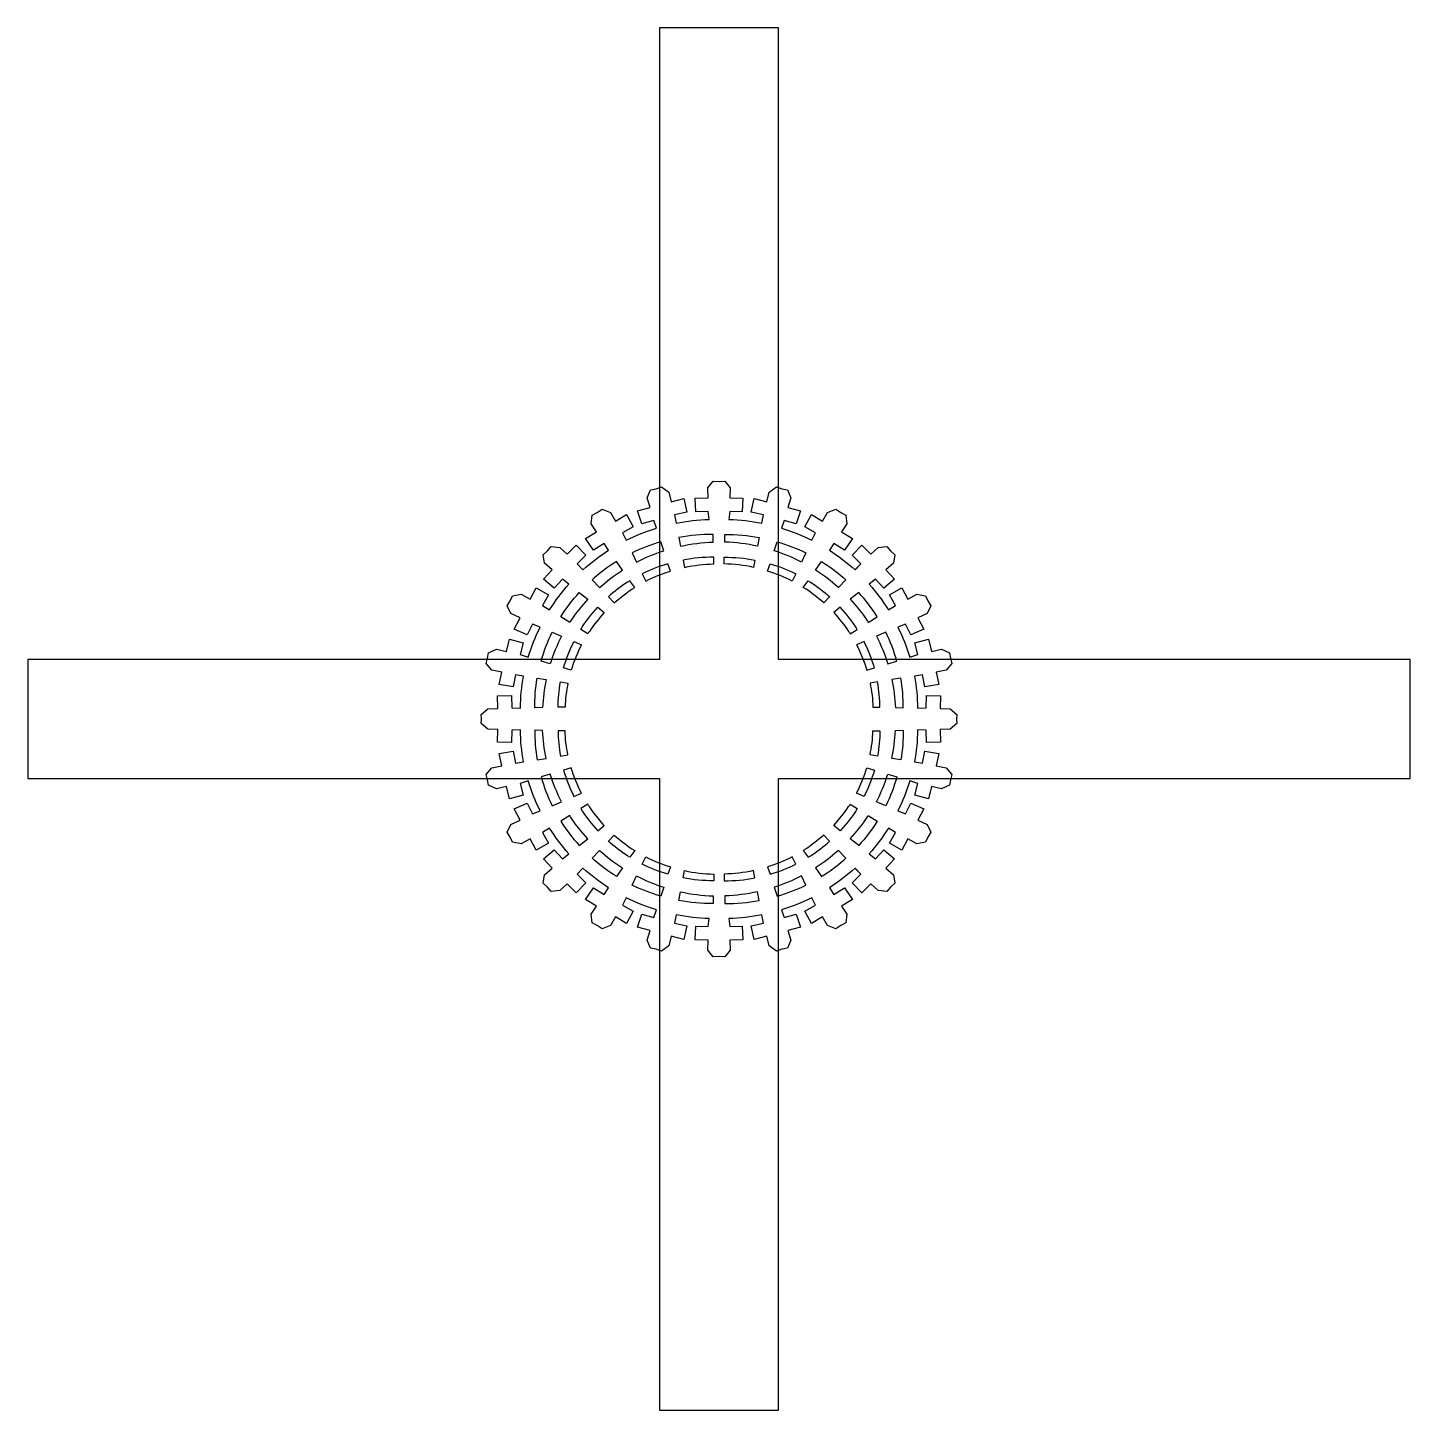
# Model space of a CAD drawing. Header units: millimetres. Extents: x -1453 to 1453, y -1453 to 1453.
import ezdxf

# ---------------------------------------------------------------- set-up
doc = ezdxf.new("R2010")
doc.units = ezdxf.units.MM
doc.layers.add('Image', color=70, linetype='Continuous')

msp = doc.modelspace()

# ---------------------------------------------------------------- linework, layer by layer
at = {"layer": 'Image'}
for points in [[(125, -125), (1452.9, -125), (1452.9, 125), (125, 125), (125, 1452.9), (-125, 1452.9), (-125, 125), (-1452.9, 125), (-1452.9, -125), (-125, -125), (-125, -1452.9), (125, -1452.9)], [(417.1, 23.1), (417.1, 23.1)], [(417.1, -23.1), (417.1, -23.1)]]:
    msp.add_lwpolyline(points, close=True, dxfattribs=at)
for points in [[(0, 499.2), (12.1, 500), (23.5, 485.5), (23, 464.8), (50.3, 464.4), (48.8, 435.6), (22.6, 436.2), (21, 419.3, -0.043789), (90, 411.6), (93.2, 428.8), (67.8, 435), (74.2, 463.2), (100.6, 456.5), (105.7, 476.6), (120.7, 487.7), (132.1, 483.9), (144, 481.5), (151.1, 464.6), (145, 444.8), (171.2, 437.4), (162, 410), (136.8, 417.2), (131.6, 401.1, -0.04367), (195, 375.6), (202.9, 391.4), (180.1, 404.1), (194.2, 429.5), (217.8, 416.1), (228.3, 434.1), (245.8, 440.8), (255.7, 434.1), (266.5, 428.6), (268.6, 410.5), (257.1, 393.1), (280.3, 379), (263.8, 355.1), (241.6, 368.7), (231.9, 354.7, -0.044431), (285.9, 313.2), (297.9, 326.3), (279.6, 344.6), (300.2, 365.3), (319.2, 346.2), (334.3, 360.7), (353, 362.5), (360.7, 353.4), (369.6, 345.3), (366.5, 327.3), (350.6, 313.6), (369, 293.9), (346.3, 275.2), (328.8, 294.2), (315.4, 283.5, -0.045185), (355.9, 229.2), (371.1, 238.6), (358.6, 261), (384.3, 275.5), (397.2, 252), (415.8, 262), (434.3, 258.8), (439.1, 248), (445.4, 237.9), (437.4, 221.4), (418.2, 212.3), (430.4, 188.6), (403.4, 176.6), (391.9, 199.5), (375.9, 192.8, -0.045771), (400.9, 130.1), (418, 135.4), (411.8, 160.2), (440.4, 167.8), (446.7, 142), (467.4, 147), (484.4, 139.3), (486.2, 127.6), (489.6, 116.3), (477.5, 102.3), (456.7, 98.4), (462.2, 72.4), (432.9, 67.5), (427.8, 92.5), (410.7, 89.9, -0.045948), (417.1, 23.1), (435.1, 23.7), (436, 49.2), (465.7, 48.9), (464.5, 22.4), (485.8, 21.7), (500, 9.8), (498.8, 0), (500, -9.8), (485.8, -21.7), (464.5, -22.4), (465.7, -48.9), (436, -49.2), (435.1, -23.7), (417.1, -23.1, -0.045913), (410.7, -89.9), (427.8, -92.5), (432.9, -67.5), (462.2, -72.4), (456.7, -98.4), (477.5, -102.3), (489.6, -116.3), (486.2, -127.6), (484.4, -139.3), (467.4, -147), (446.7, -142), (440.4, -167.8), (411.8, -160.2), (418, -135.4), (400.9, -130.1, -0.045644), (375.9, -192.8), (391.9, -199.5), (403.4, -176.6), (430.4, -188.6), (418.2, -212.3), (437.4, -221.4), (445.4, -237.9), (439.1, -248), (434.3, -258.8), (415.8, -262), (397.2, -252), (384.3, -275.5), (358.6, -261), (371.1, -238.6), (355.9, -229.2, -0.04501), (315.4, -283.5), (328.8, -294.2), (346.3, -275.2), (369, -293.9), (350.6, -313.6), (366.5, -327.3), (369.6, -345.3), (360.7, -353.4), (353, -362.5), (334.3, -360.7), (319.2, -346.2), (300.2, -365.3), (279.6, -344.6), (297.9, -326.3), (285.9, -313.2, -0.044237), (231.9, -354.7), (241.6, -368.7), (263.8, -355.1), (280.3, -379), (257.1, -393.1), (268.6, -410.5), (266.5, -428.6), (255.7, -434.1), (245.8, -440.8), (228.3, -434.1), (217.8, -416.1), (194.2, -429.5), (180.1, -404.1), (202.9, -391.4), (195, -375.6, -0.043547), (131.6, -401.1), (136.8, -417.2), (162, -410), (171.2, -437.4), (145, -444.8), (151.1, -464.6), (144, -481.5), (132.1, -483.9), (120.7, -487.7), (105.7, -476.6), (100.6, -456.5), (74.2, -463.2), (67.8, -435), (93.2, -428.8), (90, -411.6, -0.04375), (21, -419.3), (22.6, -436.2), (48.8, -435.6), (50.3, -464.4), (23, -464.8), (23.5, -485.5), (12.1, -500), (0, -499.2), (-12.1, -500), (-23.5, -485.5), (-23, -464.8), (-50.3, -464.4), (-48.8, -435.6), (-22.6, -436.2), (-21, -419.3, -0.043789), (-90, -411.6), (-93.2, -428.8), (-67.8, -435), (-74.2, -463.2), (-100.6, -456.5), (-105.7, -476.6), (-120.7, -487.7), (-132.1, -483.9), (-144, -481.5), (-151.1, -464.6), (-145, -444.8), (-171.2, -437.4), (-162, -410), (-136.8, -417.2), (-131.6, -401.1, -0.04367), (-195, -375.6), (-202.9, -391.4), (-180.1, -404.1), (-194.2, -429.5), (-217.8, -416.1), (-228.3, -434.1), (-245.8, -440.8), (-255.7, -434.1), (-266.5, -428.6), (-268.6, -410.5), (-257.1, -393.1), (-280.3, -379), (-263.8, -355.1), (-241.6, -368.7), (-231.9, -354.7, -0.044431), (-285.9, -313.2), (-297.9, -326.3), (-279.6, -344.6), (-300.2, -365.3), (-319.2, -346.2), (-334.3, -360.7), (-353, -362.5), (-360.7, -353.4), (-369.6, -345.3), (-366.5, -327.3), (-350.6, -313.6), (-369, -293.9), (-346.3, -275.2), (-328.8, -294.2), (-315.4, -283.5, -0.045185), (-355.9, -229.2), (-371.1, -238.6), (-358.6, -261), (-384.3, -275.5), (-397.2, -252), (-415.8, -262), (-434.3, -258.8), (-439.1, -248), (-445.4, -237.9), (-437.4, -221.4), (-418.2, -212.3), (-430.4, -188.6), (-403.4, -176.6), (-391.9, -199.5), (-375.9, -192.8, -0.045771), (-400.9, -130.1), (-418, -135.4), (-411.8, -160.2), (-440.4, -167.8), (-446.7, -142), (-467.4, -147), (-484.4, -139.3), (-486.2, -127.6), (-489.6, -116.3), (-477.5, -102.3), (-456.7, -98.4), (-462.2, -72.4), (-432.9, -67.5), (-427.8, -92.5), (-410.7, -89.9, -0.045948), (-417.1, -23.1), (-435.1, -23.7), (-436, -49.2), (-465.7, -48.9), (-464.5, -22.4), (-485.8, -21.7), (-500, -9.8), (-498.8, 0), (-500, 9.8), (-485.8, 21.7), (-464.5, 22.4), (-465.7, 48.9), (-436, 49.2), (-435.1, 23.7), (-417.1, 23.1, -0.045913), (-410.7, 89.9), (-427.8, 92.5), (-432.9, 67.5), (-462.2, 72.4), (-456.7, 98.4), (-477.5, 102.3), (-489.6, 116.3), (-486.2, 127.6), (-484.4, 139.3), (-467.4, 147), (-446.7, 142), (-440.4, 167.8), (-411.8, 160.2), (-418, 135.4), (-400.9, 130.1, -0.045644), (-375.9, 192.8), (-391.9, 199.5), (-403.4, 176.6), (-430.4, 188.6), (-418.2, 212.3), (-437.4, 221.4), (-445.4, 237.9), (-439.1, 248), (-434.3, 258.8), (-415.8, 262), (-397.2, 252), (-384.3, 275.5), (-358.6, 261), (-371.1, 238.6), (-355.9, 229.2, -0.04501), (-315.4, 283.5), (-328.8, 294.2), (-346.3, 275.2), (-369, 293.9), (-350.6, 313.6), (-366.5, 327.3), (-369.6, 345.3), (-360.7, 353.4), (-353, 362.5), (-334.3, 360.7), (-319.2, 346.2), (-300.2, 365.3), (-279.6, 344.6), (-297.9, 326.3), (-285.9, 313.2, -0.044237), (-231.9, 354.7), (-241.6, 368.7), (-263.8, 355.1), (-280.3, 379), (-257.1, 393.1), (-268.6, 410.5), (-266.5, 428.6), (-255.7, 434.1), (-245.8, 440.8), (-228.3, 434.1), (-217.8, 416.1), (-194.2, 429.5), (-180.1, 404.1), (-202.9, 391.4), (-195, 375.6, -0.043547), (-131.6, 401.1), (-136.8, 417.2), (-162, 410), (-171.2, 437.4), (-145, 444.8), (-151.1, 464.6), (-144, 481.5), (-132.1, 483.9), (-120.7, 487.7), (-105.7, 476.6), (-100.6, 456.5), (-74.2, 463.2), (-67.8, 435), (-93.2, 428.8), (-90, 411.6, -0.04375), (-21, 419.3), (-22.6, 436.2), (-48.8, 435.6), (-50.3, 464.4), (-23, 464.8), (-23.5, 485.5), (-12.1, 500)], [(-12.2, 371.8), (-12.3, 387.8, 0.047325), (-84.3, 381.5), (-80.8, 363.1, -0.045328)], [(12.2, 371.8), (12.3, 387.8, -0.047325), (84.3, 381.5), (80.8, 363.1, 0.045328)], [(-116.1, 353.6), (-122.2, 372.5, 0.042818), (-182.5, 349.1), (-173.2, 329.8, -0.04092)], [(116.1, 353.6), (122.2, 372.5, -0.042818), (182.5, 349.1), (173.2, 329.8, 0.04092)], [(-202.7, 312.9), (-215.3, 330.9, 0.039238), (-262.1, 296.5, 0.003775), (-266.3, 292.8), (-250.8, 276.4, -0.040649)], [(-102.1, 310.9), (-107.2, 326.4, 0.044086), (-161.2, 305.1), (-153.8, 289.7, -0.043052)], [(-10.9, 325.8), (-11.2, 340, 0.048302), (-75.3, 334.1), (-72.4, 318.7, -0.04728)], [(10.9, 325.8), (11.2, 340, -0.048302), (75.3, 334.1), (72.4, 318.7, 0.04728)], [(102.1, 310.9), (107.2, 326.4, -0.044086), (161.2, 305.1), (153.8, 289.7, 0.043052)], [(202.7, 312.9), (215.3, 330.9, -0.039238), (262.1, 296.5, -0.003775), (266.3, 292.8), (250.8, 276.4, 0.040649)], [(-177.2, 276.4), (-187.2, 290.7, 0.03911), (-228.1, 260.8, 0.004509), (-232.4, 257), (-220.2, 244.1, -0.042206)], [(177.2, 276.4), (187.2, 290.7, -0.03911), (228.1, 260.8, -0.004509), (232.4, 257), (220.2, 244.1, 0.042206)], [(-313.8, 202.9), (-332.6, 214.6, -0.044416), (-293.6, 265.9), (-275.9, 251.7, 0.04022), (-311.8, 205.9, 0.002508)], [(313.8, 202.9), (332.6, 214.6, 0.044416), (293.6, 265.9), (275.9, 251.7, -0.04022), (311.8, 205.9, -0.002508)], [(-275.6, 179.1), (-290.5, 188.4, -0.046159), (-254.9, 234.9), (-241, 223.7, 0.040844), (-272.5, 183.9, 0.004614)], [(275.6, 179.1), (290.5, 188.4, 0.046159), (254.9, 234.9), (241, 223.7, -0.040844), (272.5, 183.9, -0.004614)], [(-354.8, 115.9), (-373.9, 121.8, -0.045457), (-350.7, 182.2), (-330.8, 173.8, 0.044133)], [(354.8, 115.9), (373.9, 121.8, 0.045457), (350.7, 182.2), (330.8, 173.8, -0.044133)], [(-310.8, 102.3), (-326.5, 107.2, -0.048089), (-304.9, 162.9), (-288.9, 156.2, 0.047736)], [(310.8, 102.3), (326.5, 107.2, 0.048089), (304.9, 162.9), (288.9, 156.2, -0.047736)], [(-370.7, 23.9), (-387.2, 23.3, -0.044378), (-382.1, 85.5), (-363.5, 82.7, 0.042078)], [(-323.5, 25), (-338, 24.6, -0.043623), (-333.2, 78), (-317.5, 75.6, 0.042222)], [(323.5, 25), (338, 24.6, 0.043623), (333.2, 78), (317.5, 75.6, -0.042222)], [(370.7, 23.9), (387.2, 23.3, 0.044378), (382.1, 85.5), (363.5, 82.7, -0.042078)], [(-370.7, -23.9), (-387.2, -23.3, 0.044378), (-382.1, -85.5), (-363.5, -82.7, -0.042078)], [(-323.5, -25), (-338, -24.6, 0.043623), (-333.2, -78), (-317.5, -75.6, -0.042222)], [(323.5, -25), (338, -24.6, -0.043623), (333.2, -78), (317.5, -75.6, 0.042222)], [(370.7, -23.9), (387.2, -23.3, -0.044378), (382.1, -85.5), (363.5, -82.7, 0.042078)], [(-354.8, -115.9), (-373.9, -121.8, 0.045457), (-350.7, -182.2), (-330.8, -173.8, -0.044133)], [(-310.8, -102.3), (-326.5, -107.2, 0.048089), (-304.9, -162.9), (-288.9, -156.2, -0.047736)], [(310.8, -102.3), (326.5, -107.2, -0.048089), (304.9, -162.9), (288.9, -156.2, 0.047736)], [(354.8, -115.9), (373.9, -121.8, -0.045457), (350.7, -182.2), (330.8, -173.8, 0.044133)], [(-313.8, -202.9), (-332.6, -214.6, 0.044416), (-293.6, -265.9), (-275.9, -251.7, -0.04022), (-311.8, -205.9, -0.002508)], [(-275.6, -179.1), (-290.5, -188.4, 0.046159), (-254.9, -234.9), (-241, -223.7, -0.040844), (-272.5, -183.9, -0.004614)], [(275.6, -179.1), (290.5, -188.4, -0.046159), (254.9, -234.9), (241, -223.7, 0.040844), (272.5, -183.9, 0.004614)], [(313.8, -202.9), (332.6, -214.6, -0.044416), (293.6, -265.9), (275.9, -251.7, 0.04022), (311.8, -205.9, 0.002508)], [(-177.2, -276.4), (-187.2, -290.7, -0.03911), (-228.1, -260.8, -0.004509), (-232.4, -257), (-220.2, -244.1, 0.042206)], [(177.2, -276.4), (187.2, -290.7, 0.03911), (228.1, -260.8, 0.004509), (232.4, -257), (220.2, -244.1, -0.042206)], [(-202.7, -312.9), (-215.3, -330.9, -0.039238), (-262.1, -296.5, -0.003775), (-266.3, -292.8), (-250.8, -276.4, 0.040649)], [(-102.1, -310.9), (-107.2, -326.4, -0.044086), (-161.2, -305.1), (-153.8, -289.7, 0.043052)], [(102.1, -310.9), (107.2, -326.4, 0.044086), (161.2, -305.1), (153.8, -289.7, -0.043052)], [(202.7, -312.9), (215.3, -330.9, 0.039238), (262.1, -296.5, 0.003775), (266.3, -292.8), (250.8, -276.4, -0.040649)], [(-10.9, -325.8), (-11.2, -340, -0.048302), (-75.3, -334.1), (-72.4, -318.7, 0.04728)], [(10.9, -325.8), (11.2, -340, 0.048302), (75.3, -334.1), (72.4, -318.7, -0.04728)], [(-116.1, -353.6), (-122.2, -372.5, -0.042818), (-182.5, -349.1), (-173.2, -329.8, 0.04092)], [(116.1, -353.6), (122.2, -372.5, 0.042818), (182.5, -349.1), (173.2, -329.8, -0.04092)], [(-12.2, -371.8), (-12.3, -387.8, -0.047325), (-84.3, -381.5), (-80.8, -363.1, 0.045328)], [(12.2, -371.8), (12.3, -387.8, 0.047325), (84.3, -381.5), (80.8, -363.1, -0.045328)]]:
    msp.add_lwpolyline(points, format="xyb", close=True, dxfattribs=at)
for points in [[(297.9, 326.3), (285.7, 313.4)], [(297.9, -326.3), (285.7, -313.4)]]:
    msp.add_lwpolyline(points, dxfattribs=at)

doc.saveas('drawing.dxf')
